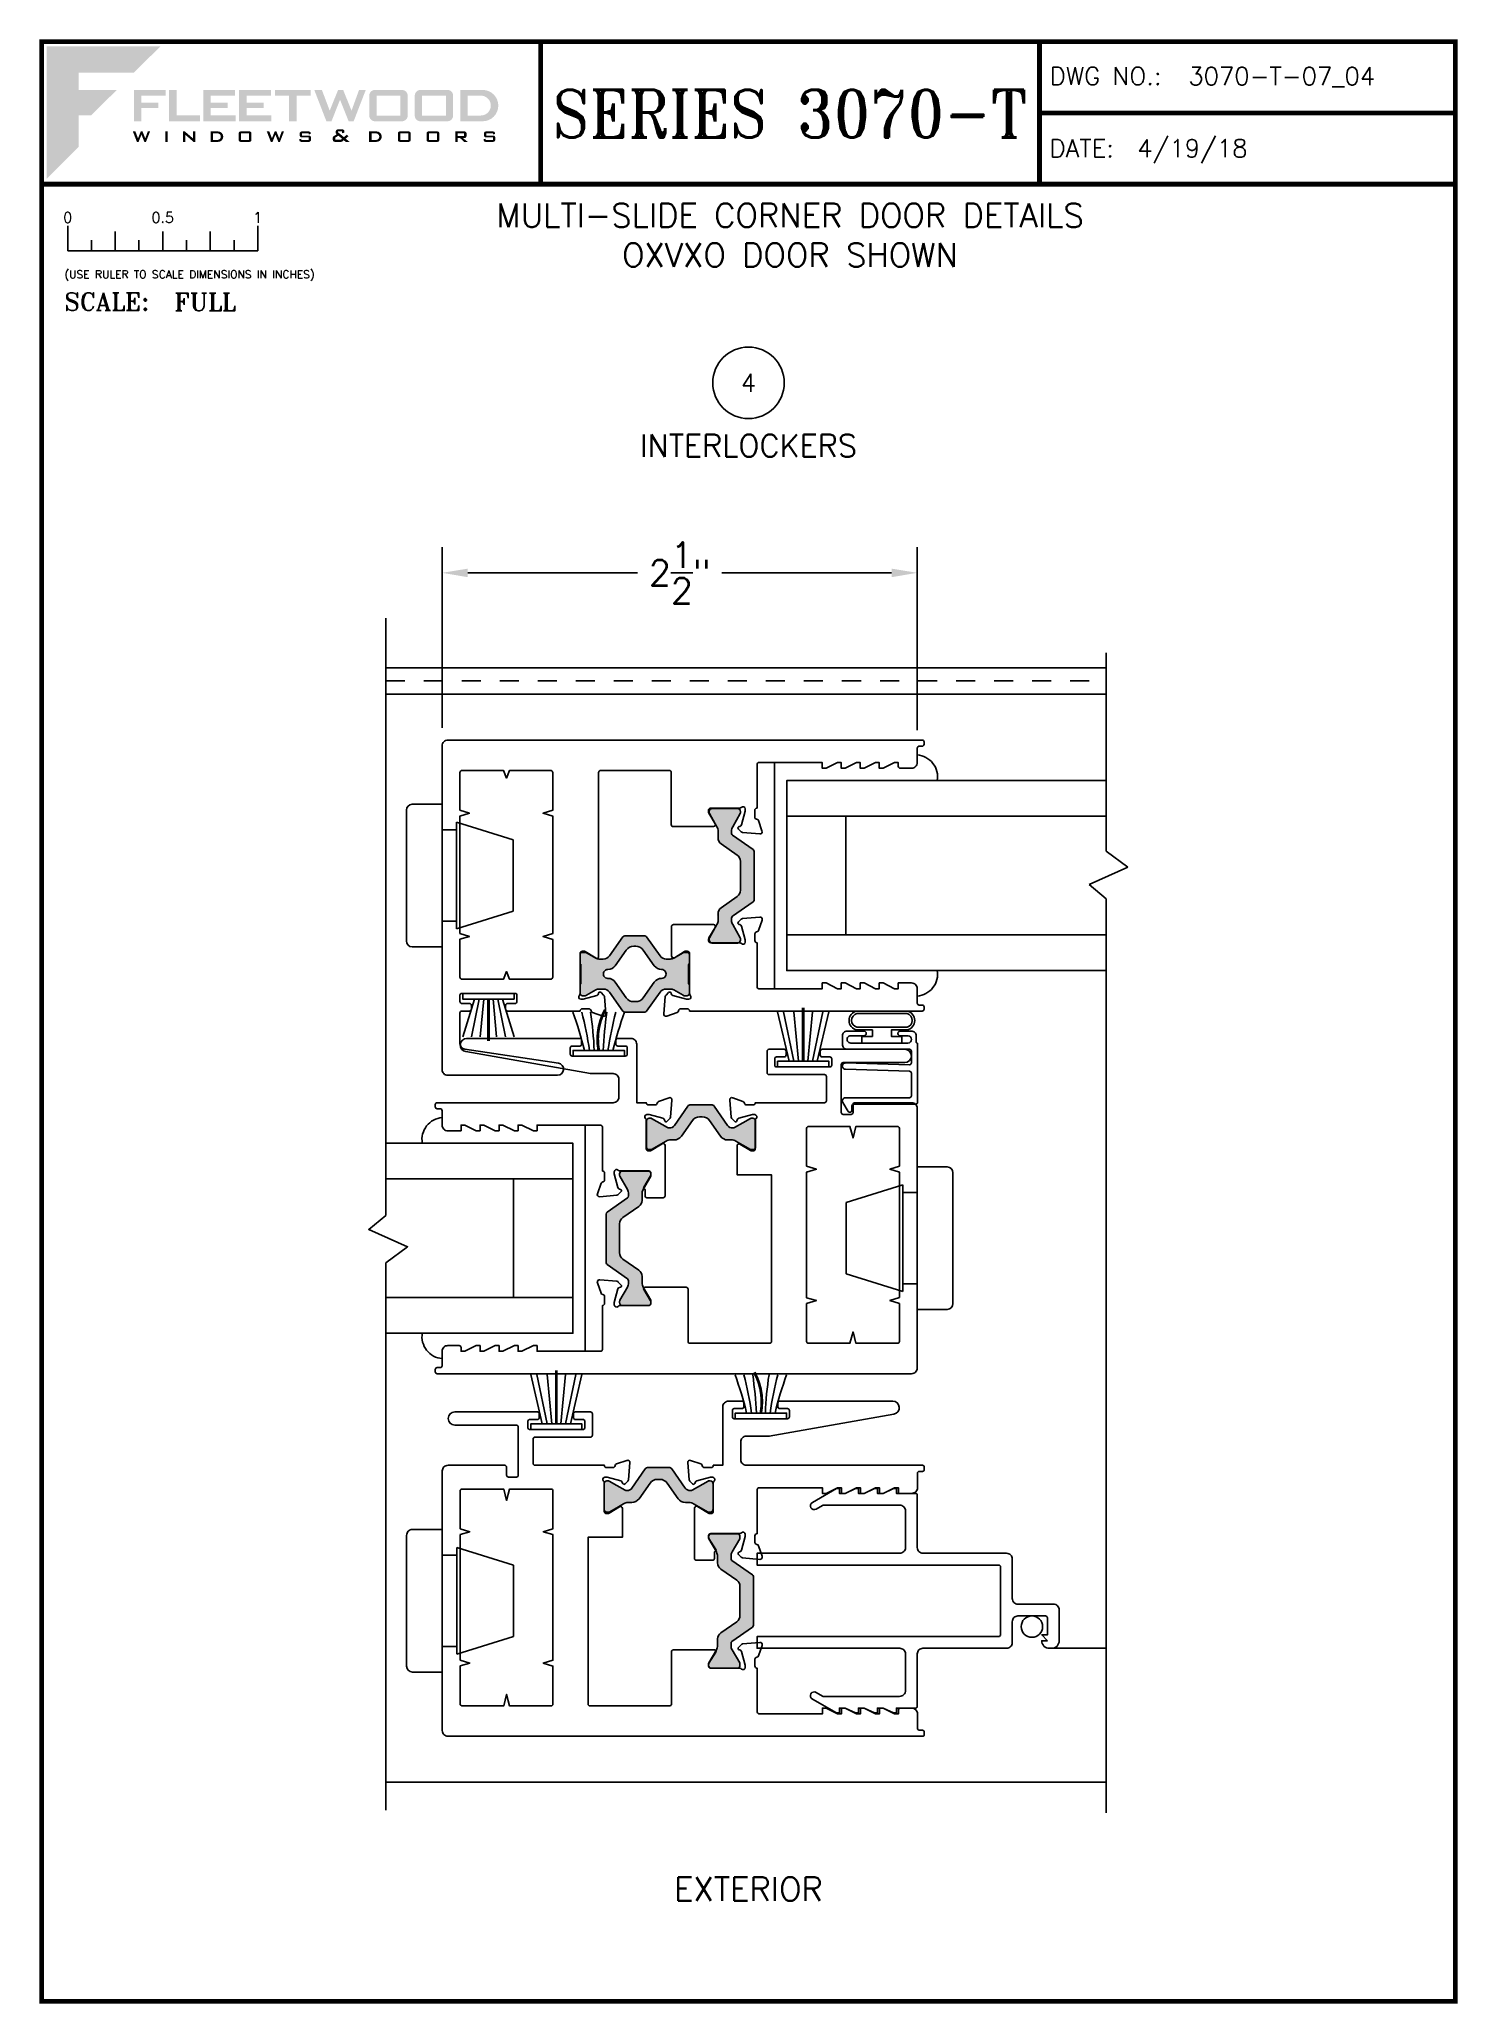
# Paper-space layout 'DETAIL 4' of a CAD drawing. Extents: x 0.3 to 7.8, y 0.1 to 10.4.
# The model-space entities are those that its viewports show. They can reach past a viewport. Long polylines and large blocks are cut down to what shows.
import ezdxf
from ezdxf.enums import TextEntityAlignment as Align

# ---------------------------------------------------------------- set-up
doc = ezdxf.new("R2010")
doc.units = 0
doc.header["$LTSCALE"] = 0.25
doc.header["$MEASUREMENT"] = 0
doc.linetypes.add('HIDDEN', pattern=[0.375, 0.25, -0.125])
doc.layers.get('0').update_dxf_attribs({"linetype": 'CONTINUOUS'})
doc.layers.get('DEFPOINTS').update_dxf_attribs({"color": 1, "linetype": 'CONTINUOUS'})
for name, color, linetype in [('DIM', 7, 'CONTINUOUS'), ('GLASS-VINYL', 7, 'CONTINUOUS'), ('I-STRUT', 7, 'CONTINUOUS'), ('MISC', 7, 'CONTINUOUS'), ('SASH', 5, 'CONTINUOUS'), ('SEAL', 7, 'CONTINUOUS'), ('SILL-PAN', 7, 'CONTINUOUS'), ('TITLE-BLOCK', 7, 'CONTINUOUS'), ('VENT', 5, 'CONTINUOUS')]:
    doc.layers.add(name, color=color, linetype=linetype)
doc.layers.add('VP', color=40, linetype='CONTINUOUS', plot=False)
doc.layers.get('VP').off()
doc.styles.add('ROMANS', font='romans')
doc.styles.add('ROMANT', font='romant')
doc.styles.add('SIMPLEX-094', font='simplex.shx', dxfattribs={"height": 0.094})
doc.styles.get("Standard").update_dxf_attribs({"font": 'simplex.shx'})
doc.dimstyles.new('FULL SCALE', dxfattribs={"dimscale": 0.75, "dimtxt": 0.18, "dimasz": 0.18, "dimexe": 0.18, "dimexo": 0.125, "dimgap": 0.09, "dimtad": 0, "dimtih": 1, "dimtoh": 1, "dimdec": 4, "dimzin": 0, "dimdsep": 46, "dimlunit": 4, "dimtxsty": 'Standard', "dimcen": 0.09, "dimadec": 0, "dimazin": 0, "dimtfac": 1, "dimtdec": 4, "dimtofl": 0, "dimtmove": 0, "dimatfit": 3, "dimfxl": 0, "dimtolj": 1, "dimtzin": 0, "dimarcsym": 0})

# ---------------------------------------------------------------- blocks, each defined once
blk = doc.blocks.new('Fleetwood_Logo_6-10-15')
h = blk.add_hatch(color=154)
h.dxf.hatch_style = 1
h.paths.add_polyline_path([(0.2526, -0.0017), (0.0019, -0.0017), (0.0019, -0.2942), (0.0725, -0.2236), (0.0725, -0.1535), (0.1007, -0.1535), (0.1567, -0.0976), (0.0725, -0.0976), (0.0725, -0.0596), (0.1946, -0.0596)])
h = blk.add_hatch(color=251)
h.dxf.hatch_style = 1
h.paths.add_polyline_path([(0.2487, -0.1256), (0.2112, -0.1256), (0.2112, -0.1102), (0.2647, -0.1102), (0.2647, -0.0976), (0.1946, -0.0976), (0.1946, -0.1667), (0.2112, -0.1667), (0.2112, -0.1377), (0.2487, -0.1377)])
h = blk.add_hatch(color=251)
h.dxf.hatch_style = 1
h.paths.add_polyline_path([(0.2886, -0.0976), (0.272, -0.0976), (0.272, -0.1667), (0.3401, -0.1667), (0.3401, -0.1535), (0.2886, -0.1535)])
h = blk.add_hatch(color=251)
h.dxf.hatch_style = 1
h.paths.add_polyline_path([(0.4175, -0.0976), (0.3474, -0.0976), (0.3474, -0.1667), (0.4185, -0.1667), (0.4185, -0.1534), (0.364, -0.1534), (0.364, -0.1377), (0.4015, -0.1377), (0.4015, -0.1256), (0.364, -0.1256), (0.364, -0.1102), (0.4175, -0.1102)])
h = blk.add_hatch(color=251)
h.dxf.hatch_style = 1
h.paths.add_polyline_path([(0.4965, -0.0976), (0.4264, -0.0976), (0.4264, -0.1667), (0.4975, -0.1667), (0.4975, -0.1534), (0.443, -0.1534), (0.443, -0.1377), (0.4804, -0.1377), (0.4804, -0.1256), (0.443, -0.1256), (0.443, -0.1102), (0.4965, -0.1102)])
h = blk.add_hatch(color=251)
h.dxf.hatch_style = 1
h.paths.add_polyline_path([(0.5842, -0.0976), (0.5054, -0.0976), (0.5054, -0.1102), (0.5365, -0.1102), (0.5365, -0.1667), (0.5531, -0.1667), (0.5531, -0.1102), (0.5842, -0.1102)])
h = blk.add_hatch(color=251)
h.dxf.hatch_style = 1
h.paths.add_polyline_path([(0.6089, -0.0976), (0.5921, -0.0976), (0.6188, -0.1667), (0.63, -0.1667), (0.6489, -0.1192), (0.6679, -0.1667), (0.6789, -0.1667), (0.7056, -0.0976), (0.6908, -0.0976), (0.6742, -0.1433), (0.6558, -0.0976), (0.6446, -0.0976), (0.6261, -0.1433)])
h = blk.add_hatch(color=251)
h.dxf.hatch_style = 1
h.paths.add_polyline_path([(0.7853, -0.0976), (0.726, -0.0976, 0.414214), (0.7133, -0.1102), (0.7133, -0.154, 0.414214), (0.726, -0.1667), (0.7853, -0.1667, 0.414214), (0.798, -0.154), (0.798, -0.1102, 0.414214)])
h.paths.add_polyline_path([(0.7819, -0.1102), (0.7819, -0.154), (0.7294, -0.154), (0.7294, -0.1102)], flags=16)
h = blk.add_hatch(color=251)
h.dxf.hatch_style = 1
h.paths.add_polyline_path([(0.8856, -0.0976), (0.8262, -0.0976, 0.414214), (0.8136, -0.1102), (0.8136, -0.154, 0.414214), (0.8262, -0.1667), (0.8856, -0.1667, 0.414214), (0.8982, -0.154), (0.8982, -0.1102, 0.414214)])
h.paths.add_polyline_path([(0.8822, -0.1102), (0.8822, -0.154), (0.8296, -0.154), (0.8296, -0.1102)], flags=16)
h = blk.add_hatch(color=251)
h.dxf.hatch_style = 1
h.paths.add_polyline_path([(0.9632, -0.0976), (0.914, -0.0976), (0.914, -0.1667), (0.9632, -0.1667, 1)])
h.paths.add_polyline_path([(0.9301, -0.1102), (0.9593, -0.1102, -1), (0.9593, -0.154), (0.9301, -0.154)], flags=16)
h = blk.add_hatch(color=7)
h.dxf.hatch_style = 1
h.paths.add_polyline_path([(0.2301, -0.1891), (0.2251, -0.1891), (0.2196, -0.2043), (0.2134, -0.1891), (0.2097, -0.1891), (0.2035, -0.2043), (0.1978, -0.1891), (0.1922, -0.1891), (0.2011, -0.2121), (0.2048, -0.2121), (0.2112, -0.1963), (0.2175, -0.2121), (0.2212, -0.2121)])
h = blk.add_hatch(color=7)
h.dxf.hatch_style = 1
h.paths.add_polyline_path([(0.2691, -0.1891), (0.2637, -0.1891), (0.2637, -0.2118), (0.2637, -0.2121), (0.2691, -0.2121)])
h = blk.add_hatch(color=7)
h.dxf.hatch_style = 1
h.paths.add_polyline_path([(0.3077, -0.1964), (0.3259, -0.2121), (0.3298, -0.2121), (0.3298, -0.1891), (0.325, -0.1891), (0.325, -0.2047), (0.3067, -0.1891), (0.3029, -0.1891), (0.3029, -0.2121), (0.3077, -0.2121)])
h = blk.add_hatch(color=7)
h.dxf.hatch_style = 1
h.paths.add_polyline_path([(0.3801, -0.1891), (0.3637, -0.1891), (0.3637, -0.2121), (0.3801, -0.2121, 1)])
h.paths.add_polyline_path([(0.3691, -0.2079), (0.3691, -0.1933), (0.3788, -0.1933, -1), (0.3788, -0.2079)], flags=16)
h = blk.add_hatch(color=7)
h.dxf.hatch_style = 1
h.paths.add_polyline_path([(0.4537, -0.2079), (0.4537, -0.1933, 0.414214), (0.4495, -0.1891), (0.4297, -0.1891, 0.414214), (0.4255, -0.1933), (0.4255, -0.2079, 0.414214), (0.4297, -0.2121), (0.4495, -0.2121, 0.414214)])
h.paths.add_polyline_path([(0.4308, -0.2079), (0.4308, -0.1933), (0.4484, -0.1933), (0.4484, -0.2079)], flags=16)
h = blk.add_hatch(color=7)
h.dxf.hatch_style = 1
h.paths.add_polyline_path([(0.5253, -0.1891), (0.5203, -0.1891), (0.5148, -0.2043), (0.5087, -0.1891), (0.5049, -0.1891), (0.4988, -0.2043), (0.493, -0.1891), (0.4874, -0.1891), (0.4963, -0.2121), (0.5001, -0.2121), (0.5064, -0.1963), (0.5127, -0.2121), (0.5164, -0.2121)])
h = blk.add_hatch(color=7)
h.dxf.hatch_style = 1
h.paths.add_polyline_path([(0.5801, -0.1891), (0.5643, -0.1891, 0.414214), (0.56, -0.1933), (0.56, -0.1981, 0.414214), (0.5643, -0.2024), (0.58, -0.2024), (0.58, -0.2078), (0.5637, -0.2078), (0.5637, -0.2052), (0.5591, -0.2062), (0.5591, -0.2078, 0.414214), (0.5634, -0.2121), (0.5805, -0.2121, 0.414214), (0.5848, -0.2078), (0.5848, -0.2024, 0.414214), (0.5805, -0.1982), (0.5648, -0.1982), (0.5648, -0.193), (0.5798, -0.193), (0.5798, -0.1958), (0.5843, -0.1948), (0.5843, -0.1933, 0.414214)])
h = blk.add_hatch(color=7)
h.dxf.hatch_style = 1
h.paths.add_polyline_path([(0.645, -0.1913, -0.222262), (0.6447, -0.1906), (0.6447, -0.1892), (0.6535, -0.1892), (0.6535, -0.193), (0.6587, -0.1918), (0.6587, -0.189, 0.414214), (0.6544, -0.1847), (0.6437, -0.1847, 0.414214), (0.6394, -0.189), (0.6394, -0.1922, 0.222262), (0.6407, -0.1948), (0.6415, -0.1955), (0.6345, -0.1998, 0.260684), (0.6329, -0.2027), (0.6329, -0.2078, 0.414214), (0.6372, -0.2121), (0.6514, -0.2121, 0.17577), (0.6536, -0.2113), (0.657, -0.2085), (0.6614, -0.2121), (0.6699, -0.2121), (0.6613, -0.2049), (0.6676, -0.1997), (0.6637, -0.1964), (0.6574, -0.2017)])
h.paths.add_polyline_path([(0.6532, -0.2052), (0.6509, -0.2072, -0.17577), (0.6502, -0.2074), (0.6382, -0.2074), (0.6382, -0.2033, -0.260684), (0.6387, -0.2025), (0.6451, -0.1985)], flags=16)
h = blk.add_hatch(color=7)
h.dxf.hatch_style = 1
h.paths.add_polyline_path([(0.7294, -0.1891), (0.713, -0.1891), (0.713, -0.2121), (0.7294, -0.2121, 1)])
h.paths.add_polyline_path([(0.7184, -0.2079), (0.7184, -0.1933), (0.7281, -0.1933, -1), (0.7281, -0.2079)], flags=16)
h = blk.add_hatch(color=7)
h.dxf.hatch_style = 1
h.paths.add_polyline_path([(0.8045, -0.2079), (0.8045, -0.1933, 0.414214), (0.8003, -0.1891), (0.7805, -0.1891, 0.414214), (0.7763, -0.1933), (0.7763, -0.2079, 0.414214), (0.7805, -0.2121), (0.8003, -0.2121, 0.414214)])
h.paths.add_polyline_path([(0.7816, -0.2079), (0.7816, -0.1933), (0.7992, -0.1933), (0.7992, -0.2079)], flags=16)
h = blk.add_hatch(color=7)
h.dxf.hatch_style = 1
h.paths.add_polyline_path([(0.8678, -0.2079), (0.8678, -0.1933, 0.414214), (0.8636, -0.1891), (0.8438, -0.1891, 0.414214), (0.8396, -0.1933), (0.8396, -0.2079, 0.414214), (0.8438, -0.2121), (0.8636, -0.2121, 0.414214)])
h.paths.add_polyline_path([(0.8449, -0.2079), (0.8449, -0.1933), (0.8624, -0.1933), (0.8624, -0.2079)], flags=16)
h = blk.add_hatch(color=7)
h.dxf.hatch_style = 1
h.paths.add_polyline_path([(0.9277, -0.1993), (0.9277, -0.1933, 0.414214), (0.9235, -0.1891), (0.9028, -0.1891), (0.9028, -0.2121), (0.9082, -0.2121), (0.9082, -0.2035), (0.9131, -0.2035), (0.9224, -0.2121), (0.9303, -0.2121), (0.9197, -0.2035), (0.9235, -0.2035, 0.414214)])
h.paths.add_polyline_path([(0.9082, -0.1993), (0.9082, -0.1933), (0.9214, -0.1933, -0.414214), (0.9224, -0.1943), (0.9224, -0.1983, -0.414214), (0.9214, -0.1993)], flags=16)
h = blk.add_hatch(color=7)
h.dxf.hatch_style = 1
h.paths.add_polyline_path([(0.9867, -0.1982), (0.971, -0.1982), (0.971, -0.193), (0.9859, -0.193), (0.9859, -0.1958), (0.9905, -0.1948), (0.9905, -0.1933, 0.414214), (0.9863, -0.1891), (0.9705, -0.1891, 0.414214), (0.9662, -0.1933), (0.9662, -0.1981, 0.414214), (0.9705, -0.2024), (0.9862, -0.2024), (0.9862, -0.2078), (0.9699, -0.2078), (0.9699, -0.2052), (0.9653, -0.2062), (0.9653, -0.2078, 0.414214), (0.9696, -0.2121), (0.9867, -0.2121, 0.414214), (0.991, -0.2078), (0.991, -0.2024, 0.414214)])
blk = doc.blocks.new('A-SIZE_P')
at = {"const_width": 0.025}
blk.add_lwpolyline([(0.313, 0.125), (7.751, 0.125), (7.751, 10.437), (0.313, 10.437)], close=True, dxfattribs=at)
for points in [[(2.938, 10.437), (2.938, 9.687)], [(5.563, 10.437), (5.563, 9.687)], [(5.563, 10.062), (7.751, 10.062)], [(0.313, 9.687), (7.751, 9.687)]]:
    blk.add_lwpolyline(points, dxfattribs=at)
at = {"xscale": 2.387023416083395, "yscale": 2.387023416083395, "zscale": 2.387023416083395}
blk.add_blockref('Fleetwood_Logo_6-10-15', (0.334, 10.416), dxfattribs=at)
for s, style, p in [('DWG NO.:', 'SIMPLEX-094', (5.617, 10.209)), ('DATE:', 'SIMPLEX-094', (5.616, 9.829)), ('SCALE:', 'ROMANT', (0.433, 9.022))]:
    blk.add_text(s, height=0.094, dxfattribs=dict(style=style)).set_placement(p)
for tag, p, style in [('DWG_NO', (6.346, 10.209), 'SIMPLEX-094'), ('DATE', (6.077, 9.829), 'SIMPLEX-094'), ('SCALE', (1.011, 9.02), 'ROMANT')]:
    blk.add_attdef(tag, p, '', height=0.094, dxfattribs=dict(style=style))
for tag, height, style, width, p, p2 in [('DWG_NO_F', 0.094, 'SIMPLEX-094', 1.745692, (6.347, 10.209), (7.683, 10.209)), ('PRODUCT', 0.25, 'ROMANT', 1.390728, (3.001, 9.934), (5.5, 9.934))]:
    blk.add_attdef(tag, text='', height=height, dxfattribs=dict(style=style, width=width)).set_placement(p, p2, align=Align.FIT)
blk = doc.blocks.new('sectball')
blk.add_circle((0, 0), 0.125)
blk.add_attdef('NO', text='', height=0.062).set_placement((0, 0), align=Align.MIDDLE_CENTER)
for tag, p in [('LINE1', (0, -0.2588)), ('LINE2', (0, -0.3864)), ('LINE3', (0, -0.5214))]:
    blk.add_attdef(tag, text='', height=0.078).set_placement(p, align=Align.CENTER)
blk = doc.blocks.new('Full')
for p, q in [((0.137, -0.219), (0.137, -0.35)), ((0.262, -0.294), (0.262, -0.35)), ((0.387, -0.249), (0.387, -0.35)), ((0.512, -0.294), (0.512, -0.35)), ((0.637, -0.249), (0.637, -0.35)), ((0.762, -0.294), (0.762, -0.35)), ((0.887, -0.249), (0.887, -0.35)), ((1.012, -0.294), (1.012, -0.35)), ((1.137, -0.219), (1.137, -0.35)), ((0.137, -0.35), (1.137, -0.35))]:
    blk.add_line(p, q)
for s, p in [('0', (0.137, -0.219)), ('0.5', (0.637, -0.219)), ('1', (1.137, -0.219))]:
    blk.add_text(s, height=0.055).set_placement(p, align=Align.BOTTOM_CENTER)
at = {"style": 'ROMANS'}
blk.add_text('(USE RULER TO SCALE DIMENSIONS IN INCHES)', height=0.04115, dxfattribs=at).set_placement((0.12, -0.495))
blk = doc.blocks.new('*D50')
at = {"layer": 'DEFPOINTS', "color": 0}
for p in [(4.92, 7.642), (2.42, 6.732), (4.92, 6.72)]:
    blk.add_point(p, dxfattribs=at)
at = {"layer": 'DIM', "color": 0, "lineweight": -2}
for p, q in [((2.42, 6.826), (2.42, 7.777)), ((4.92, 6.814), (4.92, 7.777)), ((2.555, 7.642), (3.448, 7.642)), ((4.785, 7.642), (3.892, 7.642))]:
    blk.add_line(p, q, dxfattribs=at)
at = {"layer": 'DIM', "color": 0}
for points in [[(2.555, 7.664), (2.555, 7.619), (2.42, 7.642)], [(4.785, 7.664), (4.785, 7.619), (4.92, 7.642)]]:
    blk.add_solid(points, dxfattribs=at)
at = {"layer": 'DIM', "color": 0, "insert": (3.67, 7.642), "char_height": 0.135, "attachment_point": 5}
blk.add_mtext('\\A1;2{\\H1.000000x;\\S1/2;}"', dxfattribs=at)
blk = doc.blocks.new('25064-18mmX6mm-I-STRUT')
at = {"layer": 'I-STRUT'}
h = blk.add_hatch(color=256, dxfattribs=at)
h.dxf.hatch_style = 1
h.paths.add_polyline_path([(-0.22, 0.353, 0.414214), (-0.236, 0.338, 0.469068), (-0.235, 0.326), (-0.189, 0.246), (-0.189, 0.199, 0.244698), (-0.172, 0.167), (-0.088, 0.108, -0.244698), (-0.071, 0.076), (-0.071, -0.077, -0.244698), (-0.088, -0.11), (-0.172, -0.169, 0.384668), (-0.192, -0.218, -0.227519), (-0.195, -0.258), (-0.235, -0.327, 0.131652), (-0.236, -0.331, 0.640011), (-0.22, -0.355), (-0.087, -0.355, 0.414214), (-0.071, -0.339, 0.469068), (-0.072, -0.327), (-0.118, -0.247), (-0.118, -0.217), (-0.005, -0.138, 0.244698), (0, -0.129), (0, -0.127), (0, 0.127, 0.244698), (-0.005, 0.137), (-0.113, 0.212, -0.248952), (-0.112, 0.257), (-0.072, 0.326, 0.131652), (-0.071, 0.33, 0.640011), (-0.087, 0.353)])
blk.add_lwpolyline([(0, -0.13), (0, -0.127), (0, 0.127, 0.244698), (-0.005, 0.137), (-0.113, 0.212, -0.244698), (-0.118, 0.222), (-0.118, 0.233, -0.131652), (-0.112, 0.257), (-0.072, 0.326, 0.131652), (-0.071, 0.33), (-0.071, 0.338, 0.414214), (-0.087, 0.353), (-0.22, 0.353, 0.414214), (-0.236, 0.338), (-0.236, 0.33, 0.131652), (-0.235, 0.326), (-0.195, 0.257, -0.131652), (-0.189, 0.233), (-0.189, 0.199, 0.244698), (-0.172, 0.167), (-0.088, 0.108, -0.244698), (-0.071, 0.076), (-0.071, -0.077, -0.244698), (-0.088, -0.11), (-0.172, -0.169, 0.244698), (-0.189, -0.201), (-0.189, -0.235, -0.131652), (-0.195, -0.258), (-0.235, -0.327, 0.131652), (-0.236, -0.331), (-0.236, -0.339, 0.414214), (-0.22, -0.355), (-0.087, -0.355, 0.414214), (-0.071, -0.339), (-0.071, -0.331, 0.131652), (-0.072, -0.327), (-0.112, -0.258, -0.131652), (-0.118, -0.235), (-0.118, -0.224, -0.244698), (-0.113, -0.214), (-0.005, -0.138, 0.244698), (0, -0.129)], format="xyb", dxfattribs=at)
blk = doc.blocks.new('25065-14.6mmX10.2mm-I-STRUT')
at = {"layer": 'I-STRUT'}
h = blk.add_hatch(color=256, dxfattribs=at)
h.dxf.hatch_style = 1
h.paths.add_polyline_path([(-0.489, -0.084), (-0.553, -0.112, -0.57735), (-0.571, -0.102), (-0.571, -0.059), (-0.567, 0.051, -0.236068), (-0.571, 0.059), (-0.571, 0.114), (-0.541, 0.114), (-0.489, 0.084, 0.131652), (-0.47, 0.079, 0.409066), (-0.417, 0.095), (-0.342, 0.201), (-0.283, 0.201), (-0.225, 0.201), (-0.15, 0.095, 0.242889), (-0.118, 0.079, 0.277481), (-0.078, 0.084), (-0.014, 0.112, -0.57735), (0.004, 0.102), (0.004, 0.059), (0, -0.051, -0.236068), (0.004, -0.059), (0.004, -0.114), (-0.026, -0.114), (-0.078, -0.084, 0.131652), (-0.097, -0.079, 0.409066), (-0.15, -0.095), (-0.225, -0.201), (-0.283, -0.201), (-0.342, -0.201), (-0.417, -0.095, 0.242889), (-0.449, -0.079, 0.277481)])
h.paths.add_polyline_path([(-0.239, 0.126), (-0.181, 0.044, 0.244669), (-0.142, 0.024, -1.006741), (-0.142, -0.023, 0.244669), (-0.181, -0.043), (-0.239, -0.126, -0.242889), (-0.278, -0.145), (-0.283, -0.145), (-0.289, -0.145, -0.242889), (-0.328, -0.126), (-0.386, -0.043, 0.244669), (-0.425, -0.023, -1.006741), (-0.425, 0.024, 0.244669), (-0.386, 0.044), (-0.328, 0.126, -0.242889), (-0.289, 0.146), (-0.283, 0.146), (-0.278, 0.146, -0.242889)], flags=16)
for points in [[(-0.571, -0.059), (-0.571, -0.102, 0.414214), (-0.559, -0.114), (-0.544, -0.114, 0.131652), (-0.538, -0.112), (-0.489, -0.084, -0.131652), (-0.47, -0.079), (-0.449, -0.079, -0.242889), (-0.417, -0.095), (-0.346, -0.196, 0.242889), (-0.336, -0.201), (-0.283, -0.201), (-0.231, -0.201, 0.242889), (-0.221, -0.196), (-0.15, -0.095, -0.242889), (-0.118, -0.079), (-0.097, -0.079, -0.131652), (-0.078, -0.084), (-0.029, -0.112, 0.131652), (-0.023, -0.114), (-0.008, -0.114, 0.414214), (0.004, -0.102), (0.004, -0.059, 0.236068), (0, -0.051), (0, 0.051, 0.236068), (0.004, 0.059), (0.004, 0.102, 0.414214), (-0.008, 0.114), (-0.023, 0.114, 0.131652), (-0.029, 0.112), (-0.078, 0.084, -0.131652), (-0.097, 0.079), (-0.118, 0.079, -0.242889), (-0.15, 0.095), (-0.221, 0.196, 0.242889), (-0.231, 0.201), (-0.283, 0.201), (-0.336, 0.201, 0.242889), (-0.346, 0.196), (-0.417, 0.095, -0.242889), (-0.449, 0.079), (-0.47, 0.079, -0.131652), (-0.489, 0.084), (-0.538, 0.112, 0.131652), (-0.544, 0.114), (-0.559, 0.114, 0.414214), (-0.571, 0.102), (-0.571, 0.059, 0.236068), (-0.567, 0.051), (-0.567, -0.051, 0.236068)], [(-0.425, -0.023, -0.244669), (-0.386, -0.043), (-0.328, -0.126, 0.242889), (-0.289, -0.145), (-0.283, -0.145), (-0.278, -0.145, 0.242889), (-0.239, -0.126), (-0.181, -0.043, -0.244669), (-0.142, -0.023, 1.006741), (-0.142, 0.024, -0.244669), (-0.181, 0.044), (-0.239, 0.126, 0.242889), (-0.278, 0.146), (-0.283, 0.146), (-0.289, 0.146, 0.242889), (-0.328, 0.126), (-0.386, 0.044, -0.244669), (-0.425, 0.024, 1.006741)]]:
    blk.add_lwpolyline(points, format="xyb", close=True, dxfattribs=at)
blk = doc.blocks.new('3727-1-THERMAL-SLIDING-INTERLOCKER')
at = {"layer": 'VENT'}
for points in [[(2.5, 0.84), (2.5, 0.764, -0.414214), (2.47, 0.734), (2.41, 0.734, -0.414214), (2.4, 0.744), (2.4, 0.764), (2.38, 0.764), (2.32, 0.734), (2.3, 0.734), (2.3, 0.764), (2.28, 0.764), (2.22, 0.734), (2.2, 0.734), (2.2, 0.764), (2.18, 0.764), (2.12, 0.734), (2.1, 0.734), (2.1, 0.764), (2.08, 0.764), (2.02, 0.734), (2, 0.734), (2, 0.764), (1.667, 0.764, 0.414214), (1.657, 0.754), (1.657, 0.524, 0.414214), (1.645, 0.512), (1.645, 0.478, 0.359508), (1.655, 0.466, -0.263725), (1.664, 0.459), (1.683, 0.404), (1.683, 0.404, -0.548619), (1.671, 0.388), (1.58, 0.396, -0.176327), (1.573, 0.4), (1.559, 0.414, -0.57735), (1.562, 0.427), (1.566, 0.428, 0.267949), (1.575, 0.436), (1.594, 0.508, 0.065543), (1.594, 0.511), (1.594, 0.52, 0.6885), (1.574, 0.528, -0.213422), (1.565, 0.524), (1.413, 0.524, 0.414214), (1.401, 0.512), (1.401, 0.504, 0.137872), (1.403, 0.498), (1.437, 0.442, -0.585524), (1.428, 0.427), (1.216, 0.427, -0.414214), (1.206, 0.437), (1.206, 0.712, 0.414214), (1.196, 0.722), (0.833, 0.722, 0.414214), (0.823, 0.712), (0.823, -0.26, -0.585524), (0.811, -0.266), (0.752, -0.23, 0.137872), (0.746, -0.229), (0.738, -0.229, 0.414214), (0.726, -0.24), (0.726, -0.452, -0.213422), (0.722, -0.461, 0.6885), (0.73, -0.481), (0.739, -0.481, 0.065543), (0.742, -0.481), (0.814, -0.462, 0.267949), (0.822, -0.453), (0.823, -0.449, -0.57735), (0.836, -0.446), (0.85, -0.46, -0.176327), (0.854, -0.467), (0.862, -0.558, -0.548619), (0.846, -0.57), (0.846, -0.57), (0.791, -0.551, -0.263725), (0.784, -0.542, 0.359508), (0.772, -0.532), (0.738, -0.532, 0.414214), (0.726, -0.544), (0.344, -0.544, -0.414214), (0.334, -0.534), (0.334, -0.514, -0.414214), (0.344, -0.504), (0.384, -0.504, 0.414214), (0.394, -0.494), (0.394, -0.461, 0.414214), (0.384, -0.451), (0.104, -0.451, 0.414214), (0.094, -0.461), (0.094, -0.494, 0.414214), (0.104, -0.504), (0.144, -0.504, -0.414214), (0.154, -0.514), (0.154, -0.534, -0.414214), (0.144, -0.544), (0.104, -0.544, 0.414214), (0.094, -0.554), (0.094, -0.715, 0.3714), (0.12, -0.745), (0.612, -0.818, -0.928445), (0.607, -0.882), (0.03, -0.882, -0.414214), (0, -0.852), (0, 0.852, -0.414214), (0.03, 0.882), (2.526, 0.882, -0.414214), (2.536, 0.872), (2.536, 0.86, -0.414214), (2.526, 0.85), (2.51, 0.85, 0.414214)], [(0.094, 0.513), (0.144, 0.497), (0.094, 0.482), (0.094, -0.135), (0.144, -0.151), (0.094, -0.166), (0.094, -0.366, 0.414214), (0.104, -0.376), (0.323, -0.376), (0.338, -0.336), (0.354, -0.376), (0.572, -0.376, 0.414214), (0.582, -0.366), (0.582, -0.167), (0.531, -0.151), (0.582, -0.136), (0.582, 0.482), (0.531, 0.497), (0.582, 0.513), (0.582, 0.712, 0.414214), (0.572, 0.722), (0.354, 0.722), (0.338, 0.682), (0.323, 0.722), (0.104, 0.722, 0.414214), (0.094, 0.712)]]:
    blk.add_lwpolyline(points, format="xyb", close=True, dxfattribs=at)
blk = doc.blocks.new('3727-2-THERMAL-SLIDING-INTERLOCKER')
at = {"layer": 'VENT'}
blk.add_lwpolyline([(1.181, -0.57), (1.235, -0.551, 0.263725), (1.243, -0.542, -0.359508), (1.254, -0.532), (1.289, -0.532, -0.414214), (1.301, -0.544), (2.525, -0.544, 0.414214), (2.535, -0.534), (2.535, -0.522, 0.414214), (2.525, -0.512), (2.509, -0.512, -0.414214), (2.499, -0.502), (2.499, -0.426, 0.414214), (2.469, -0.396), (2.399, -0.396), (2.399, -0.426), (2.379, -0.426), (2.319, -0.396), (2.299, -0.396), (2.299, -0.426), (2.279, -0.426), (2.219, -0.396), (2.199, -0.396), (2.199, -0.426), (2.179, -0.426), (2.119, -0.396), (2.099, -0.396), (2.099, -0.426), (2.079, -0.426), (2.019, -0.396), (1.999, -0.396), (1.999, -0.426), (1.666, -0.426, -0.414214), (1.656, -0.416), (1.656, -0.185, -0.414214), (1.645, -0.173), (1.645, -0.138, -0.359508), (1.654, -0.127, 0.263725), (1.663, -0.12), (1.683, -0.065), (1.683, -0.065, 0.548619), (1.671, -0.049), (1.579, -0.057, 0.176327), (1.572, -0.061), (1.558, -0.075, 0.57735), (1.561, -0.088), (1.566, -0.089, -0.267949), (1.574, -0.097), (1.593, -0.169, -0.065543), (1.594, -0.172), (1.594, -0.181, -0.6885), (1.574, -0.189, 0.213422), (1.565, -0.185), (1.412, -0.185, -0.414214), (1.401, -0.173), (1.401, -0.165, -0.137872), (1.403, -0.159), (1.436, -0.104, 0.585524), (1.427, -0.089), (1.216, -0.089, 0.414214), (1.206, -0.099), (1.206, -0.254, 0.585524), (1.222, -0.263), (1.275, -0.23, -0.137872), (1.281, -0.229), (1.289, -0.229, -0.414214), (1.301, -0.24), (1.301, -0.452, 0.213422), (1.305, -0.461, -0.6885), (1.297, -0.481), (1.288, -0.481, -0.065543), (1.285, -0.481), (1.213, -0.462, -0.267949), (1.205, -0.453), (1.204, -0.449, 0.57735), (1.191, -0.446), (1.177, -0.46, 0.176327), (1.173, -0.467), (1.165, -0.558, 0.548619), (1.181, -0.57)], format="xyb", close=True, dxfattribs=at)
blk = doc.blocks.new('A$C1D443341')
for p, q in [((0.188, 0.75), (0.031, 0.75)), ((0.188, 0.75), (0.188, 0)), ((0, 0.719), (0, 0.031)), ((0.264, 0.656), (0.562, 0.563)), ((0.264, 0.656), (0.264, 0.094)), ((0.264, 0.615), (0.188, 0.615)), ((0.562, 0.563), (0.562, 0.187)), ((0.264, 0.135), (0.188, 0.135)), ((0.264, 0.094), (0.562, 0.187)), ((0.188, 0), (0.031, 0))]:
    blk.add_line(p, q)
for centre, start, end in [((0.031, 0.719), 90, 180), ((0.031, 0.031), 180, 270)]:
    blk.add_arc(centre, 0.031, start, end)
blk = doc.blocks.new('*U105')
for p, q in [((0.03, 0.049), (0.228, 0.09)), ((0.03, 0.024), (0.228, 0.043)), ((0.03, -0.024), (0.228, -0.043)), ((0.03, -0.049), (0.228, -0.09))]:
    blk.add_line(p, q)
at = {"layer": 'SEAL'}
for p, q in [((0.228, 0.135), (0.03, 0.074)), ((0.228, -0.135), (0.03, -0.074))]:
    blk.add_line(p, q, dxfattribs=at)
blk.add_lwpolyline([(0, -0.135), (0, 0.135), (0.03, 0.135), (0.03, -0.135)], close=True, dxfattribs=at)
at = {"layer": 'SEAL', "const_width": 0.015}
blk.add_lwpolyline([(0.03, 0), (0.25, 0)], dxfattribs=at)
at = {"flags": 9}
for tag, p in [('MANUFACTURER_PART_#', (0, -0.199)), ('FLEETWOOD_PART_#', (-0.001, -0.249))]:
    blk.add_attdef(tag, p, '', height=0.0312, dxfattribs=at)
blk = doc.blocks.new('3727-SLIDING-INTERLOCK-ASSEMBLY')
for name, p in [('3727-1-THERMAL-SLIDING-INTERLOCKER', (-1.812, -0.172)), ('25064-18mmX6mm-I-STRUT', (-0.171, -0.003)), ('3727-2-THERMAL-SLIDING-INTERLOCKER', (-1.811, -0.172)), ('25065-14.6mmX10.2mm-I-STRUT', (-0.515, -0.521))]:
    blk.add_blockref(name, p)
at = {"layer": 'MISC'}
blk.add_blockref('A$C1D443341', (-2, -0.378), dxfattribs=at)
at = {"layer": 'SEAL', "xscale": -1, "rotation": 90}
blk.add_blockref('*U105', (-1.568, -0.623), dxfattribs=at)
blk = doc.blocks.new('3728-1-FIXED-INTERLOCKER')
at = {"layer": 'VENT', "linetype": 'Continuous'}
blk.add_lwpolyline([(-0.917, 0.72), (-0.971, 0.739), (-0.972, 0.739, 0.548619), (-0.987, 0.727), (-0.979, 0.636, 0.176327), (-0.976, 0.629), (-0.962, 0.615, 0.57735), (-0.949, 0.618), (-0.947, 0.622, -0.267949), (-0.939, 0.631), (-0.867, 0.65, -0.065543), (-0.864, 0.65), (-0.855, 0.65, -0.6885), (-0.848, 0.63, 0.213422), (-0.852, 0.621), (-0.852, 0.471, -0.414214), (-0.863, 0.459), (-0.872, 0.459, -0.137872), (-0.878, 0.461), (-0.933, 0.495, 0.585524), (-0.948, 0.486), (-0.948, 0.334), (-0.767, 0.334), (-0.767, -0.543, -0.414214), (-0.777, -0.553), (-1.196, -0.553, -0.414214), (-1.206, -0.543), (-1.206, -0.268, 0.414214), (-1.216, -0.258), (-1.432, -0.258, 0.585524), (-1.439, -0.27), (-1.403, -0.329, -0.137872), (-1.401, -0.335), (-1.401, -0.343, -0.414214), (-1.413, -0.355), (-1.565, -0.355, 0.213422), (-1.574, -0.359, -0.6885), (-1.594, -0.351), (-1.594, -0.342, -0.065543), (-1.594, -0.339), (-1.575, -0.267, -0.267949), (-1.566, -0.259), (-1.562, -0.258, 0.57735), (-1.559, -0.245), (-1.573, -0.231, 0.176327), (-1.58, -0.227), (-1.671, -0.219, 0.548619), (-1.683, -0.235), (-1.683, -0.235), (-1.664, -0.289, 0.263725), (-1.655, -0.297, -0.359508), (-1.645, -0.308), (-1.645, -0.343, -0.414214), (-1.657, -0.355), (-1.657, -0.585, -0.414214), (-1.667, -0.595), (-2, -0.595), (-2, -0.565), (-2.02, -0.565), (-2.08, -0.595), (-2.1, -0.595), (-2.1, -0.565), (-2.12, -0.565), (-2.18, -0.595), (-2.2, -0.595), (-2.2, -0.565), (-2.22, -0.565), (-2.28, -0.595), (-2.3, -0.595), (-2.3, -0.565), (-2.32, -0.565), (-2.38, -0.595), (-2.4, -0.595), (-2.4, -0.575, 0.414214), (-2.41, -0.565), (-2.47, -0.565, 0.414214), (-2.5, -0.595), (-2.5, -0.671, -0.414214), (-2.51, -0.681), (-2.526, -0.681, 0.414214), (-2.536, -0.691), (-2.536, -0.703, 0.414214), (-2.526, -0.713), (-0.03, -0.713, 0.414214), (0, -0.683), (0, 0.683, 0.414214), (-0.03, 0.713), (-0.328, 0.713, 0.414214), (-0.338, 0.703), (-0.338, 0.661, -0.414214), (-0.348, 0.651), (-0.39, 0.651, -0.414214), (-0.4, 0.661), (-0.4, 0.914, -0.414214), (-0.39, 0.924), (-0.066, 0.924, 1), (-0.066, 0.994), (-0.5, 0.994, 0.414214), (-0.51, 0.984), (-0.51, 0.964, 0.414214), (-0.5, 0.954), (-0.46, 0.954, -0.414214), (-0.45, 0.944), (-0.45, 0.911, -0.414214), (-0.46, 0.901), (-0.74, 0.901, -0.414214), (-0.75, 0.911), (-0.75, 0.944, -0.414214), (-0.74, 0.954), (-0.7, 0.954, 0.414214), (-0.69, 0.964), (-0.69, 0.984, 0.414214), (-0.7, 0.994), (-0.78, 0.994, 0.414214), (-0.79, 0.984), (-0.79, 0.871, 0.414214), (-0.78, 0.861), (-0.488, 0.861, -0.414214), (-0.478, 0.851), (-0.478, 0.723, -0.414214), (-0.488, 0.713), (-0.852, 0.713, -0.414214), (-0.863, 0.701), (-0.898, 0.701, -0.359508), (-0.909, 0.711, 0.263725), (-0.917, 0.72), (-0.971, 0.739), (-0.972, 0.739, 0.548619), (-0.987, 0.727), (-0.979, 0.636)], format="xyb", dxfattribs=at)
blk.add_lwpolyline([(-0.094, -0.343), (-0.144, -0.328), (-0.094, -0.312), (-0.094, 0.348), (-0.144, 0.363), (-0.094, 0.379), (-0.094, 0.578, 0.414214), (-0.104, 0.588), (-0.323, 0.588), (-0.338, 0.528), (-0.354, 0.588), (-0.572, 0.588, 0.414214), (-0.582, 0.578), (-0.582, 0.379), (-0.531, 0.363), (-0.582, 0.348), (-0.582, -0.313), (-0.531, -0.328), (-0.582, -0.344), (-0.582, -0.543, 0.414214), (-0.572, -0.553), (-0.354, -0.553), (-0.338, -0.493), (-0.323, -0.553), (-0.104, -0.553, 0.414214), (-0.094, -0.543)], format="xyb", close=True, dxfattribs=at)
blk = doc.blocks.new('3728-2-FIXED-INTERLOCKER')
at = {"layer": 'VENT', "linetype": 'Continuous'}
blk.add_lwpolyline([(-1.826, 1.001, -0.414214), (-1.816, 1.011), (-1.776, 1.011, 0.414214), (-1.766, 1.021), (-1.766, 1.041, 0.414214), (-1.776, 1.051), (-2.37, 1.051, 0.916331), (-2.376, 0.982), (-1.72, 0.866), (-1.6, 0.866, -0.414214), (-1.57, 0.836), (-1.57, 0.743, -0.414214), (-1.6, 0.713), (-2.526, 0.713, 0.414214), (-2.536, 0.703), (-2.536, 0.691, 0.414214), (-2.526, 0.681), (-2.51, 0.681, -0.414214), (-2.5, 0.671), (-2.5, 0.595, 0.414214), (-2.47, 0.565), (-2.4, 0.565), (-2.4, 0.595), (-2.38, 0.595), (-2.32, 0.565), (-2.3, 0.565), (-2.3, 0.595), (-2.28, 0.595), (-2.22, 0.565), (-2.2, 0.565), (-2.2, 0.595), (-2.18, 0.595), (-2.12, 0.565), (-2.1, 0.565), (-2.1, 0.595), (-2.08, 0.595), (-2.02, 0.565), (-2, 0.565), (-2, 0.595), (-1.667, 0.595, -0.414214), (-1.657, 0.585), (-1.657, 0.354, -0.414214), (-1.645, 0.342), (-1.645, 0.307, -0.359508), (-1.655, 0.296, 0.263725), (-1.664, 0.289), (-1.683, 0.234), (-1.683, 0.234, 0.548619), (-1.671, 0.218), (-1.58, 0.226, 0.176327), (-1.573, 0.23), (-1.559, 0.244, 0.57735), (-1.562, 0.257), (-1.566, 0.258, -0.267949), (-1.575, 0.266), (-1.594, 0.338, -0.065543), (-1.594, 0.341), (-1.594, 0.35, -0.6885), (-1.574, 0.358, 0.213422), (-1.565, 0.354), (-1.413, 0.354, -0.414214), (-1.401, 0.342), (-1.401, 0.334, -0.137872), (-1.403, 0.328), (-1.439, 0.269, 0.585524), (-1.432, 0.257), (-1.432, 0.223, 0.414214), (-1.422, 0.213), (-1.337, 0.213, 0.414214), (-1.327, 0.223), (-1.327, 0.488, 0.585524), (-1.342, 0.496), (-1.4, 0.461, -0.137872), (-1.406, 0.459), (-1.415, 0.459, -0.414214), (-1.426, 0.471), (-1.426, 0.621, 0.213422), (-1.43, 0.63, -0.6885), (-1.423, 0.65), (-1.414, 0.65, -0.065543), (-1.411, 0.65), (-1.339, 0.631, -0.267949), (-1.33, 0.622), (-1.329, 0.618, 0.57735), (-1.316, 0.615), (-1.302, 0.629, 0.176327), (-1.299, 0.636), (-1.291, 0.727, 0.548619), (-1.306, 0.739), (-1.306, 0.739), (-1.361, 0.72, 0.263725), (-1.368, 0.711, -0.359508), (-1.38, 0.701), (-1.415, 0.701, -0.414214), (-1.426, 0.713), (-1.476, 0.713), (-1.476, 0.759), (-1.476, 1.021, 0.414214), (-1.506, 1.051), (-1.576, 1.051, 0.414214), (-1.586, 1.041), (-1.586, 1.021, 0.414214), (-1.576, 1.011), (-1.536, 1.011, -0.414214), (-1.526, 1.001), (-1.526, 0.968, -0.414214), (-1.536, 0.958), (-1.816, 0.958, -0.414214), (-1.826, 0.968)], format="xyb", close=True, dxfattribs=at)
blk = doc.blocks.new('25066-14.6mmX6mm-I-STRUT')
at = {"layer": 'I-STRUT'}
h = blk.add_hatch(color=256, dxfattribs=at)
h.dxf.hatch_style = 1
h.paths.add_polyline_path([(0.07, -0.008, 0.244698), (0.054, 0), (0, 0), (-0.054, 0, 0.244698), (-0.07, -0.008), (-0.14, -0.109, -0.244698), (-0.166, -0.122), (-0.17, -0.122, -0.131652), (-0.176, -0.12), (-0.26, -0.072, 0.131652), (-0.264, -0.071), (-0.272, -0.071, 0.414214), (-0.287, -0.087), (-0.287, -0.106), (-0.287, -0.201), (-0.287, -0.22, 0.414214), (-0.272, -0.236), (-0.264, -0.236, 0.131652), (-0.26, -0.235), (-0.184, -0.191, -0.131652), (-0.16, -0.185), (-0.141, -0.185, 0.244698), (-0.103, -0.165), (-0.045, -0.083, -0.244698), (-0.007, -0.063), (0, -0.063), (0.007, -0.063, -0.244698), (0.045, -0.083), (0.103, -0.165, 0.244698), (0.141, -0.185), (0.16, -0.185, -0.131652), (0.184, -0.191), (0.22, -0.213), (0.26, -0.235, 0.131652), (0.264, -0.236), (0.272, -0.236, 0.414214), (0.287, -0.22), (0.287, -0.201), (0.287, -0.106), (0.287, -0.087, 0.414214), (0.272, -0.071), (0.264, -0.071, 0.131652), (0.26, -0.072), (0.22, -0.095), (0.176, -0.12, -0.131652), (0.17, -0.122), (0.166, -0.122, -0.244698), (0.14, -0.109)])
blk.add_lwpolyline([(-0.264, -0.071), (-0.272, -0.071, 0.414214), (-0.287, -0.087), (-0.287, -0.106), (-0.287, -0.201), (-0.287, -0.22, 0.414214), (-0.272, -0.236), (-0.264, -0.236, 0.131652), (-0.26, -0.235), (-0.184, -0.191, -0.131652), (-0.16, -0.185), (-0.141, -0.185, 0.244698), (-0.103, -0.165), (-0.045, -0.083, -0.244698), (-0.007, -0.063), (0, -0.063), (0.007, -0.063, -0.244698), (0.045, -0.083), (0.103, -0.165, 0.244698), (0.141, -0.185), (0.16, -0.185, -0.131652), (0.184, -0.191), (0.22, -0.213), (0.26, -0.235, 0.131652), (0.264, -0.236), (0.272, -0.236, 0.414214), (0.287, -0.22), (0.287, -0.201), (0.287, -0.106), (0.287, -0.087, 0.414214), (0.272, -0.071), (0.264, -0.071, 0.131652), (0.26, -0.072), (0.22, -0.095), (0.176, -0.12, -0.131652), (0.17, -0.122), (0.166, -0.122, -0.244698), (0.14, -0.109), (0.07, -0.008, 0.244698), (0.054, 0), (0, 0), (-0.054, 0, 0.244698), (-0.07, -0.008), (-0.14, -0.109, -0.244698), (-0.166, -0.122), (-0.17, -0.122, -0.131652), (-0.176, -0.12), (-0.26, -0.072), (-0.261, -0.071), (-0.264, -0.071, -0.131652), (-0.26, -0.072)], format="xyb", dxfattribs=at)
blk = doc.blocks.new('*U106')
for centre, radius, start, end in [((-0.393, 1.839), 1.814, 283.4872, 290.1344), ((-0.254, 1.981), 1.953, 278.3647, 284.3947), ((-0.05, 1.917), 1.895, 272.4104, 278.5292), ((-0.05, -1.917), 1.895, 81.4708, 87.5896), ((-0.254, -1.981), 1.953, 75.6053, 81.6353), ((-0.393, -1.839), 1.814, 69.8656, 76.5128)]:
    blk.add_arc(centre, radius, start, end)
at = {"layer": 'SEAL'}
blk.add_lwpolyline([(0, -0.135), (0, 0.135), (0.03, 0.135), (0.03, -0.135)], close=True, dxfattribs=at)
at = {"layer": 'SEAL', "const_width": 0.015}
blk.add_lwpolyline([(0.03, 0, 0.171612), (0.244, 0.034)], format="xyb", dxfattribs=at)
at = {"flags": 9}
for tag, p in [('MANUFACTURER_PART_#', (0, -0.199)), ('FLEETWOOD_PART_#', (-0.001, -0.249))]:
    blk.add_attdef(tag, p, '', height=0.0312, dxfattribs=at)
blk = doc.blocks.new('19117-Seal')
for p, q in [((0.29, 0.135), (0.03, 0.074)), ((0.03, 0.049), (0.29, 0.103)), ((0.03, 0.024), (0.29, 0.049)), ((0.03, -0.024), (0.29, -0.049)), ((0.03, -0.049), (0.29, -0.103)), ((0.29, -0.135), (0.03, -0.074))]:
    blk.add_line(p, q)
at = {"const_width": 0.015}
blk.add_lwpolyline([(0.03, 0), (0.312, 0)], dxfattribs=at)
at = {"layer": 'SEAL'}
blk.add_lwpolyline([(0, -0.135), (0, 0.135), (0.03, 0.135), (0.03, -0.135)], close=True, dxfattribs=at)
at = {"flags": 9}
for tag, p in [('MANUFACTURER_PART_#', (0, -0.199)), ('FLEETWOOD_PART_#', (-0.001, -0.249))]:
    blk.add_attdef(tag, p, '', height=0.0312, dxfattribs=at)
blk = doc.blocks.new('*U111')
at = {"layer": 'SASH', "color": 7}
for points in [[(1.521, 1.027), (1.521, 1.062), (1.576, 1.062), (1.576, 1.096), (1.494, 1.096, -0.830739), (1.494, 1.195), (1.758, 1.195, -0.830739), (1.758, 1.096), (1.676, 1.096), (1.676, 1.062), (1.731, 1.062), (1.731, 1.027)], [(1.758, 1.182), (1.494, 1.182, 0.768484), (1.494, 1.11), (1.758, 1.11, 0.768484)]]:
    blk.add_lwpolyline(points, format="xyb", close=True, dxfattribs=at)
at = {"layer": 'VENT', "color": 7}
blk.add_lwpolyline([(1.434, 0.889), (1.772, 0.879, -0.405608), (1.781, 0.869), (1.781, 0.749, -0.414214), (1.771, 0.739), (1.434, 0.739, 0.586161), (1.42, 0.714), (1.449, 0.667, 0.75692), (1.468, 0.672), (1.468, 0.696, -0.414214), (1.478, 0.706), (1.804, 0.706, 0.414214), (1.814, 0.716), (1.814, 1.023, 0.414214), (1.811, 1.027), (1.81, 1.027, -0.414214), (1.807, 1.03), (1.807, 1.065, 0.414214), (1.781, 1.09), (1.723, 1.09, 1.000001), (1.723, 1.065), (1.763, 1.065, -1), (1.763, 1.027), (1.462, 1.027, -1.000001), (1.462, 1.065), (1.531, 1.065, 1), (1.531, 1.09), (1.443, 1.09, 0.414214), (1.418, 1.065), (1.418, 1.02, 0.414214), (1.443, 0.994), (1.771, 0.994, -0.414214), (1.781, 0.984), (1.781, 0.923, -0.422884), (1.771, 0.912), (1.435, 0.922, 1.023375)], format="xyb", close=True, dxfattribs=at)
for name, p in [('3728-2-FIXED-INTERLOCKER', (1.812, 0)), ('3728-1-FIXED-INTERLOCKER', (1.812, 0)), ('25066-14.6mmX6mm-I-STRUT', (0.674, 0.702))]:
    blk.add_blockref(name, p)
at = {"xscale": -1}
blk.add_blockref('25064-18mmX6mm-I-STRUT', (0.175, 0), dxfattribs=at)
at = {"layer": 'MISC', "xscale": -1}
blk.add_blockref('A$C1D443341', (2, -0.375), dxfattribs=at)
at = {"layer": 'SEAL', "xscale": -1, "rotation": 270}
for name, p in [('*U106', (0.136, 0.958)), ('19117-Seal', (1.212, 0.901))]:
    blk.add_blockref(name, p, dxfattribs=at)
blk = doc.blocks.new('*U114')
for name, p in [('3727-SLIDING-INTERLOCK-ASSEMBLY', (0.562, 0.957)), ('*U111', (-0.562, -0.954))]:
    blk.add_blockref(name, p)
blk = doc.blocks.new('3766 SCREEN ADAPTER')
blk.add_line((0.25, 1.836), (0.25, 1.544))
blk.add_lwpolyline([(0.21, 1.528), (0.18, 1.498), (0.18, 1.528), (0.09, 1.528, 0.414214), (0.08, 1.518), (0.08, 1.373, 0.414214), (0.11, 1.343), (0.22, 1.343, -0.414214), (0.25, 1.313), (0.25, 0.873, 0.414214), (0.28, 0.843), (0.555, 0.843, -0.414214), (0.565, 0.833), (0.565, 0.733), (0.59, 0.733), (0.59, 0.718), (0.565, 0.663), (0.565, 0.633), (0.59, 0.633), (0.59, 0.618), (0.565, 0.563), (0.565, 0.533), (0.59, 0.533), (0.59, 0.518), (0.565, 0.463), (0.565, 0.433), (0.59, 0.433), (0.59, 0.418), (0.517, 0.291, -1), (0.482, 0.311), (0.502, 0.345, 0.131652), (0.503, 0.35), (0.503, 0.75, 0.414214), (0.472, 0.781), (0.28, 0.781, 0.414214), (0.25, 0.751), (0.25, 0), (0.188, 0), (0.188, 1.271, 0.414214), (0.178, 1.281), (-0.178, 1.281, 0.414214), (-0.188, 1.271), (-0.188, 0), (-0.25, 0), (-0.25, 0.751, 0.414214), (-0.28, 0.781), (-0.472, 0.781, 0.414214), (-0.503, 0.75), (-0.503, 0.35, 0.131652), (-0.502, 0.345), (-0.482, 0.311, -1), (-0.517, 0.291), (-0.59, 0.418), (-0.59, 0.433), (-0.565, 0.433), (-0.565, 0.463), (-0.59, 0.518), (-0.59, 0.533), (-0.565, 0.533), (-0.565, 0.563), (-0.59, 0.618), (-0.59, 0.633), (-0.565, 0.633), (-0.565, 0.663), (-0.59, 0.718), (-0.59, 0.733), (-0.565, 0.733), (-0.565, 0.833, -0.414214), (-0.555, 0.843), (-0.28, 0.843, 0.414214), (-0.25, 0.873), (-0.25, 1.313, -0.414214), (-0.22, 1.343), (-0.012, 1.343, 0.414214), (0.018, 1.373), (0.018, 1.56, -0.414214), (0.048, 1.59), (0.21, 1.59, -0.414214), (0.25, 1.55), (0.25, 1.538, -0.414214), (0.21, 1.498)], format="xyb", close=True)
blk.add_circle((0.136, 1.446), 0.0563)
blk = doc.blocks.new('*U107')
for name, p in [('3728-2-FIXED-INTERLOCKER', (1.812, 0)), ('3728-1-FIXED-INTERLOCKER', (1.812, 0)), ('25066-14.6mmX6mm-I-STRUT', (0.674, 0.702))]:
    blk.add_blockref(name, p)
at = {"xscale": -1}
blk.add_blockref('25064-18mmX6mm-I-STRUT', (0.175, 0), dxfattribs=at)
at = {"layer": 'MISC', "xscale": -1}
blk.add_blockref('A$C1D443341', (2, -0.375), dxfattribs=at)
at = {"layer": 'SEAL', "xscale": -1, "rotation": 270}
for name, p in [('*U106', (0.136, 0.958)), ('19117-Seal', (1.212, 0.901))]:
    blk.add_blockref(name, p, dxfattribs=at)

msp = doc.modelspace()

# ---------------------------------------------------------------- linework, layer by layer
at = {"color": 7}
for p, q in [((8.543, -1.276), (6.862, -1.276)), ((7.174, -1.276), (7.174, -1.589)), ((7.174, -1.901), (7.174, -1.589)), ((8.543, -1.901), (6.862, -1.901)), ((4.753, -3.184), (5.737, -3.184)), ((5.424, -3.184), (5.424, -3.497)), ((5.424, -3.809), (5.424, -3.497)), ((4.753, -3.809), (5.737, -3.809))]:
    msp.add_line(p, q, dxfattribs=at)
for points in [[(8.543, -1.089), (6.862, -1.089), (6.862, -1.589), (6.862, -2.089), (8.543, -2.089)], [(4.753, -3.997), (5.737, -3.997), (5.737, -3.497), (5.737, -2.997), (4.753, -2.997)]]:
    msp.add_lwpolyline(points, dxfattribs=at)
for centre, start, end in [((7.54, -1.07), 350.759, 85.3773), ((7.54, -2.107), 274.6227, 9.241), ((5.059, -2.978), 94.6227, 189.241), ((5.059, -4.015), 170.759, 265.3773)]:
    msp.add_arc(centre, 0.116, start, end)
at = {"layer": 'GLASS-VINYL'}
for p, q in [((8.543, -0.416), (8.543, -1.461)), ((8.657, -1.545), (8.453, -1.636)), ((8.543, -1.461), (8.657, -1.545)), ((8.453, -1.636), (8.543, -1.711)), ((8.543, -1.711), (8.543, -6.521))]:
    msp.add_line(p, q, dxfattribs=at)
at = {"layer": 'GLASS-VINYL', "color": 7}
for p, q in [((6.797, -0.994), (6.797, -2.184)), ((5.802, -4.092), (5.802, -2.902))]:
    msp.add_line(p, q, dxfattribs=at)
at = {"layer": 'GLASS-VINYL'}
for points in [[(4.516, -6.507), (4.516, -3.627), (4.63, -3.542), (4.426, -3.451), (4.516, -3.377), (4.516, -0.234)], [(4.753, -6.507), (4.753, -3.627), (4.867, -3.542), (4.663, -3.451), (4.753, -3.377), (4.753, -0.234)]]:
    msp.add_lwpolyline(points, dxfattribs=at)
at = {"layer": 'SILL-PAN'}
for p, q in [((4.753, -0.496), (8.543, -0.496)), ((4.753, -0.635), (8.543, -0.635)), ((4.753, -6.359), (8.543, -6.359))]:
    msp.add_line(p, q, dxfattribs=at)
at = {"layer": 'SILL-PAN', "linetype": 'HIDDEN'}
msp.add_line((4.753, -0.565), (8.543, -0.565), dxfattribs=at)

# ---------------------------------------------------------------- block references
at = {"xscale": -1}
msp.add_blockref('*U107', (6.862, -5.405), dxfattribs=at)
at = {"layer": 'SASH', "rotation": 270}
msp.add_blockref('3766 SCREEN ADAPTER', (6.706, -5.405), dxfattribs=at)
at = {"layer": 'VENT'}
msp.add_blockref('*U114', (6.299, -2.543), dxfattribs=at)

psp = doc.layouts.new('DETAIL 4')

# ---------------------------------------------------------------- block references
at = {"layer": 'DIM', "xscale": 1.504, "yscale": 1.504, "zscale": 1.504}
psp.add_blockref('sectball', (4.032, 8.64174), dxfattribs=at).add_auto_attribs({'NO': '4', 'LINE1': 'INTERLOCKERS'})
at = {"layer": 'TITLE-BLOCK'}
ref = psp.add_blockref('A-SIZE_P', (0, 0), dxfattribs=at)
ref.add_attrib('DATE', '4/19/18', (6.07741, 9.82884), dxfattribs={"layer": '0', "height": 0.094, "style": 'SIMPLEX-094'})
ref.add_attrib('SCALE', 'FULL', (1.01101, 9.02035), dxfattribs={"layer": '0', "height": 0.094, "style": 'ROMANT'})
ref.add_attrib('PRODUCT', 'SERIES 3070-T', dxfattribs={"layer": '0', "height": 0.25, "style": 'ROMANT', "width": 0.807692}).set_placement((3.0005, 9.93352), (5.5005, 9.93352), align=Align.FIT)
ref.add_attrib('DWG_NO', '3070-T-07_04', (6.34634, 10.20879), dxfattribs={"layer": '0', "height": 0.094, "style": 'SIMPLEX-094'})
psp.add_blockref('Full', (0.313, 9.687), dxfattribs=at)

# ---------------------------------------------------------------- texts
at = {"layer": 'DIM'}
psp.add_text('EXTERIOR', height=0.125, dxfattribs=at).set_placement((4.032, 0.65374), align=Align.CENTER)
at = {"layer": 'DIM', "insert": (4.2505, 9.41914), "char_height": 0.125, "width": 3.7629314, "attachment_point": 5}
psp.add_mtext('MULTI-SLIDE CORNER DOOR DETAILS\\POXVXO DOOR SHOWN', dxfattribs=at)

# ---------------------------------------------------------------- dimensions: what is measured, and where the dimension line sits
at = {"layer": 'DIM'}
dim = psp.add_linear_dim(base=(4.92014, 7.64174), p1=(2.42014, 6.7321), p2=(4.92014, 6.7201), dimstyle='FULL SCALE', dxfattribs=at)
dim.commit()
dim.dimension.update_dxf_attribs({"geometry": '*D50', "text_midpoint": (3.67014, 7.64174)})

# ---------------------------------------------------------------- viewports
at = {"layer": 'VP'}
psp.add_viewport(center=(4.02526, 4.23), size=(4.01832, 6.557907), view_center_point=(6.65431, -3.40777), view_height=6.557907, dxfattribs=at)

doc.saveas('drawing.dxf')
